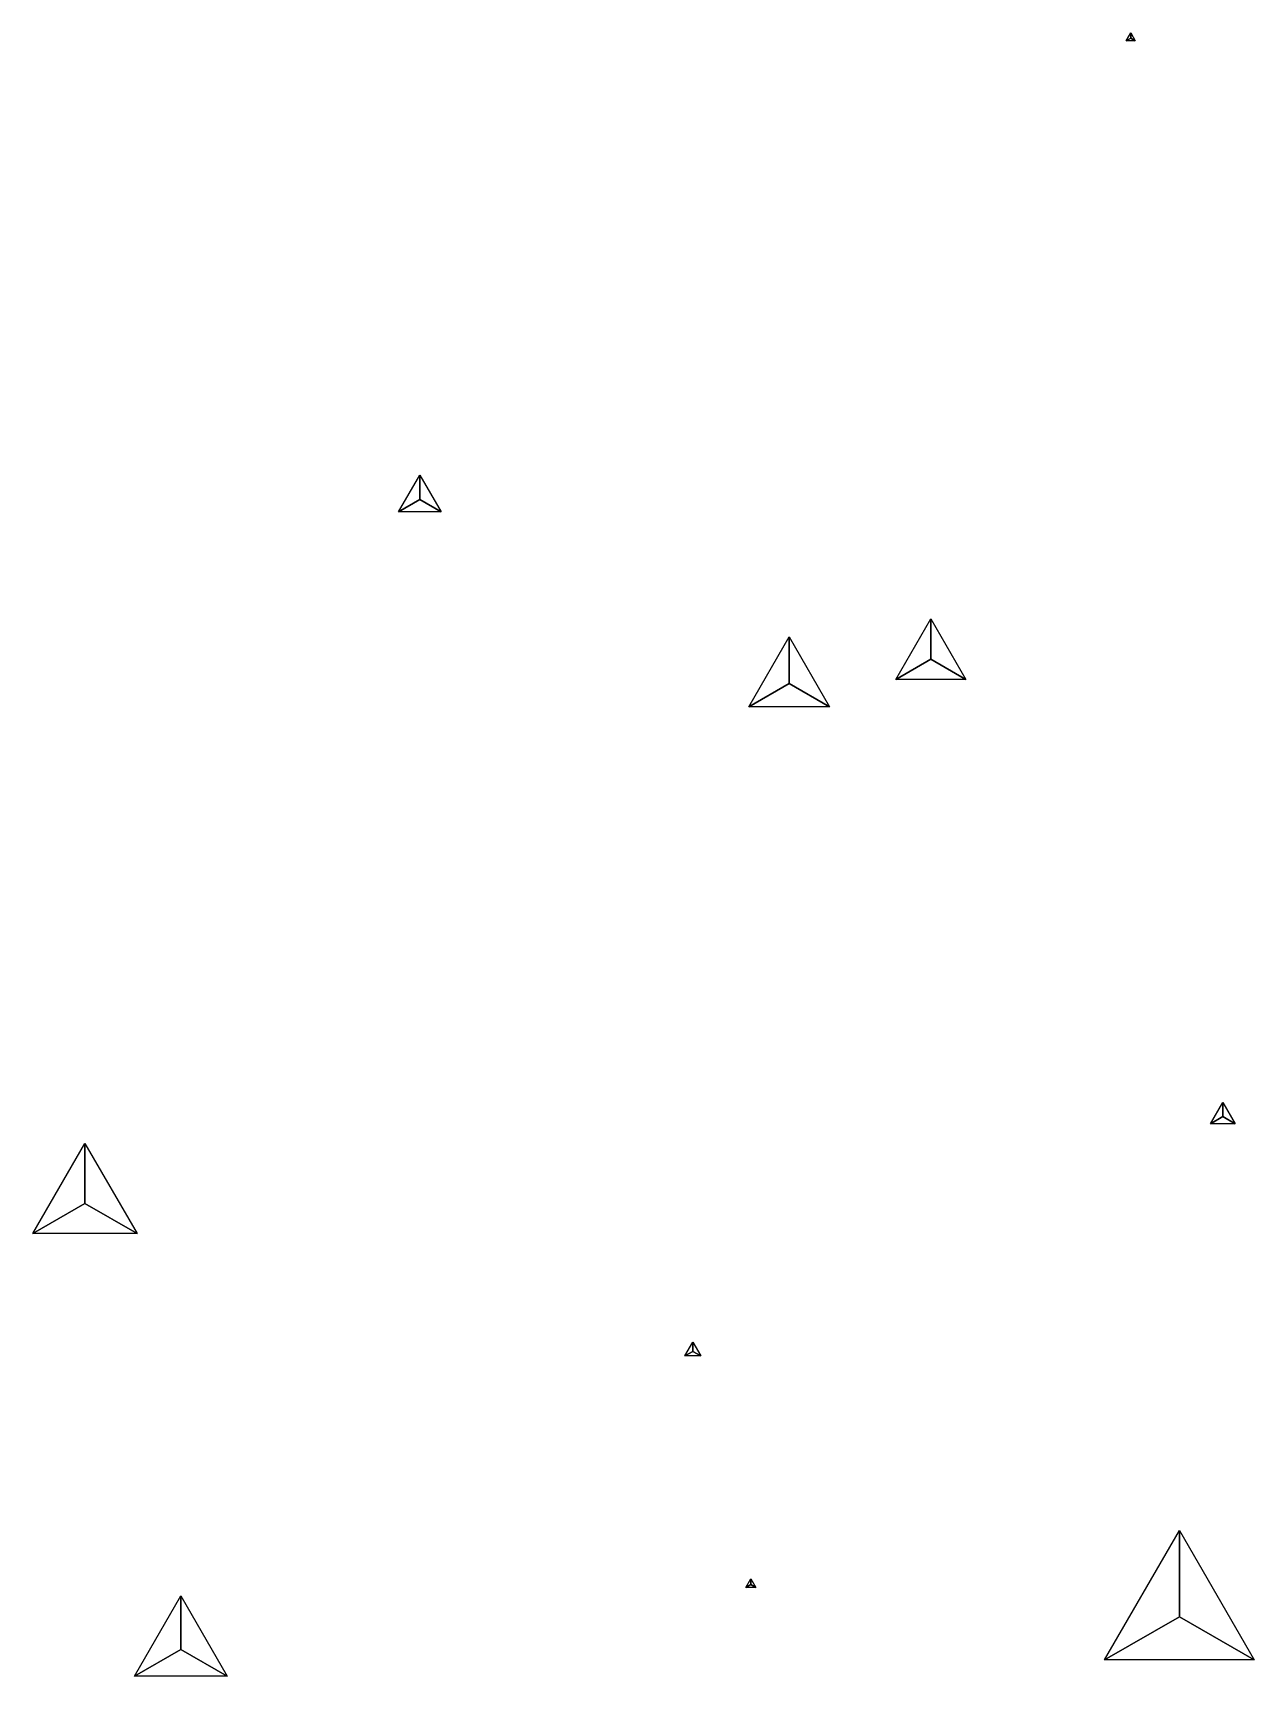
# Model space of a CAD drawing. Header units: metres. Extents: x -9.6 to 40.2, y -11 to 41.4.
# Drawn here: x -5.98 to 8.68, y -9.76 to 9.96 of the extents above; entities that cross this region are included whole.
import ezdxf

# ---------------------------------------------------------------- set-up
doc = ezdxf.new("R2010")
doc.units = ezdxf.units.M

msp = doc.modelspace()

# ---------------------------------------------------------------- meshes
at = {"layer": '1', "color": 4}
mesh = msp.add_polyface(dxfattribs=at)
corners = [(7.196, 9.955, 0.494), (7.251, 9.861, 0.494), (7.141, 9.861, 0.494), (7.196, 9.892, 0.583)]
mesh.append_faces([[corners[k] for k in face] for face in [(0, 1, 2), (0, 1, 3), (1, 2, 3), (2, 0, 3)]], dxfattribs={"color": 4})
at = {"layer": '1', "color": 8}
mesh = msp.add_polyface(dxfattribs=at)
corners = [(-1.336, 4.649, 0.299), (-1.081, 4.207, 0.299), (-1.591, 4.207, 0.299), (-1.336, 4.355, 0.715)]
mesh.append_faces([[corners[k] for k in face] for face in [(0, 1, 2), (0, 1, 3), (1, 2, 3), (2, 0, 3)]], dxfattribs={"color": 8})
at = {"layer": '1', "color": 2}
mesh = msp.add_polyface(dxfattribs=at)
corners = [(4.797, 2.926, -8.473), (5.217, 2.198, -8.473), (4.376, 2.198, -8.473), (4.797, 2.441, -7.787)]
mesh.append_faces([[corners[k] for k in face] for face in [(0, 1, 2), (0, 1, 3), (1, 2, 3), (2, 0, 3)]], dxfattribs={"color": 2})
at = {"layer": '1', "color": 6}
mesh = msp.add_polyface(dxfattribs=at)
corners = [(3.095, 2.707, 0.594), (3.579, 1.868, 0.594), (2.611, 1.868, 0.594), (3.095, 2.147, 1.385)]
mesh.append_faces([[corners[k] for k in face] for face in [(0, 1, 2), (0, 1, 3), (1, 2, 3), (2, 0, 3)]], dxfattribs={"color": 6})
at = {"layer": '1', "color": 7}
mesh = msp.add_polyface(dxfattribs=at)
corners = [(8.3, -2.877, 5.537), (8.448, -3.133, 5.537), (8.153, -3.133, 5.537), (8.3, -3.047, 5.778)]
mesh.append_faces([[corners[k] for k in face] for face in [(0, 1, 2), (0, 1, 3), (1, 2, 3), (2, 0, 3)]], dxfattribs={"color": 7})
at = {"layer": '1', "color": 1}
mesh = msp.add_polyface(dxfattribs=at)
corners = [(-5.355, -3.37, 8.201), (-4.73, -4.452, 8.201), (-5.98, -4.452, 8.201), (-5.355, -4.092, 9.222)]
mesh.append_faces([[corners[k] for k in face] for face in [(0, 1, 2), (0, 1, 3), (1, 2, 3), (2, 0, 3)]], dxfattribs={"color": 1})
at = {"layer": '1', "color": 5}
mesh = msp.add_polyface(dxfattribs=at)
corners = [(1.941, -5.754, -5.119), (2.037, -5.92, -5.119), (1.846, -5.92, -5.119), (1.941, -5.865, -4.963)]
mesh.append_faces([[corners[k] for k in face] for face in [(0, 1, 2), (0, 1, 3), (1, 2, 3), (2, 0, 3)]], dxfattribs={"color": 5})
at = {"layer": '1', "color": 3}
mesh = msp.add_polyface(dxfattribs=at)
corners = [(7.78, -8.013, -3.84), (8.677, -9.567, -3.84), (6.883, -9.567, -3.84), (7.78, -9.049, -2.375)]
mesh.append_faces([[corners[k] for k in face] for face in [(0, 1, 2), (0, 1, 3), (1, 2, 3), (2, 0, 3)]], dxfattribs={"color": 3})
at = {"layer": '1', "color": 10}
mesh = msp.add_polyface(dxfattribs=at)
corners = [(2.638, -8.594, -7.09), (2.697, -8.698, -7.09), (2.578, -8.698, -7.09), (2.638, -8.663, -6.993)]
mesh.append_faces([[corners[k] for k in face] for face in [(0, 1, 2), (0, 1, 3), (1, 2, 3), (2, 0, 3)]], dxfattribs={"color": 10})
at = {"layer": '1', "color": 9}
mesh = msp.add_polyface(dxfattribs=at)
corners = [(-4.205, -8.797, 8.336), (-3.648, -9.762, 8.336), (-4.762, -9.762, 8.336), (-4.205, -9.44, 9.245)]
mesh.append_faces([[corners[k] for k in face] for face in [(0, 1, 2), (0, 1, 3), (1, 2, 3), (2, 0, 3)]], dxfattribs={"color": 9})

doc.saveas('drawing.dxf')
